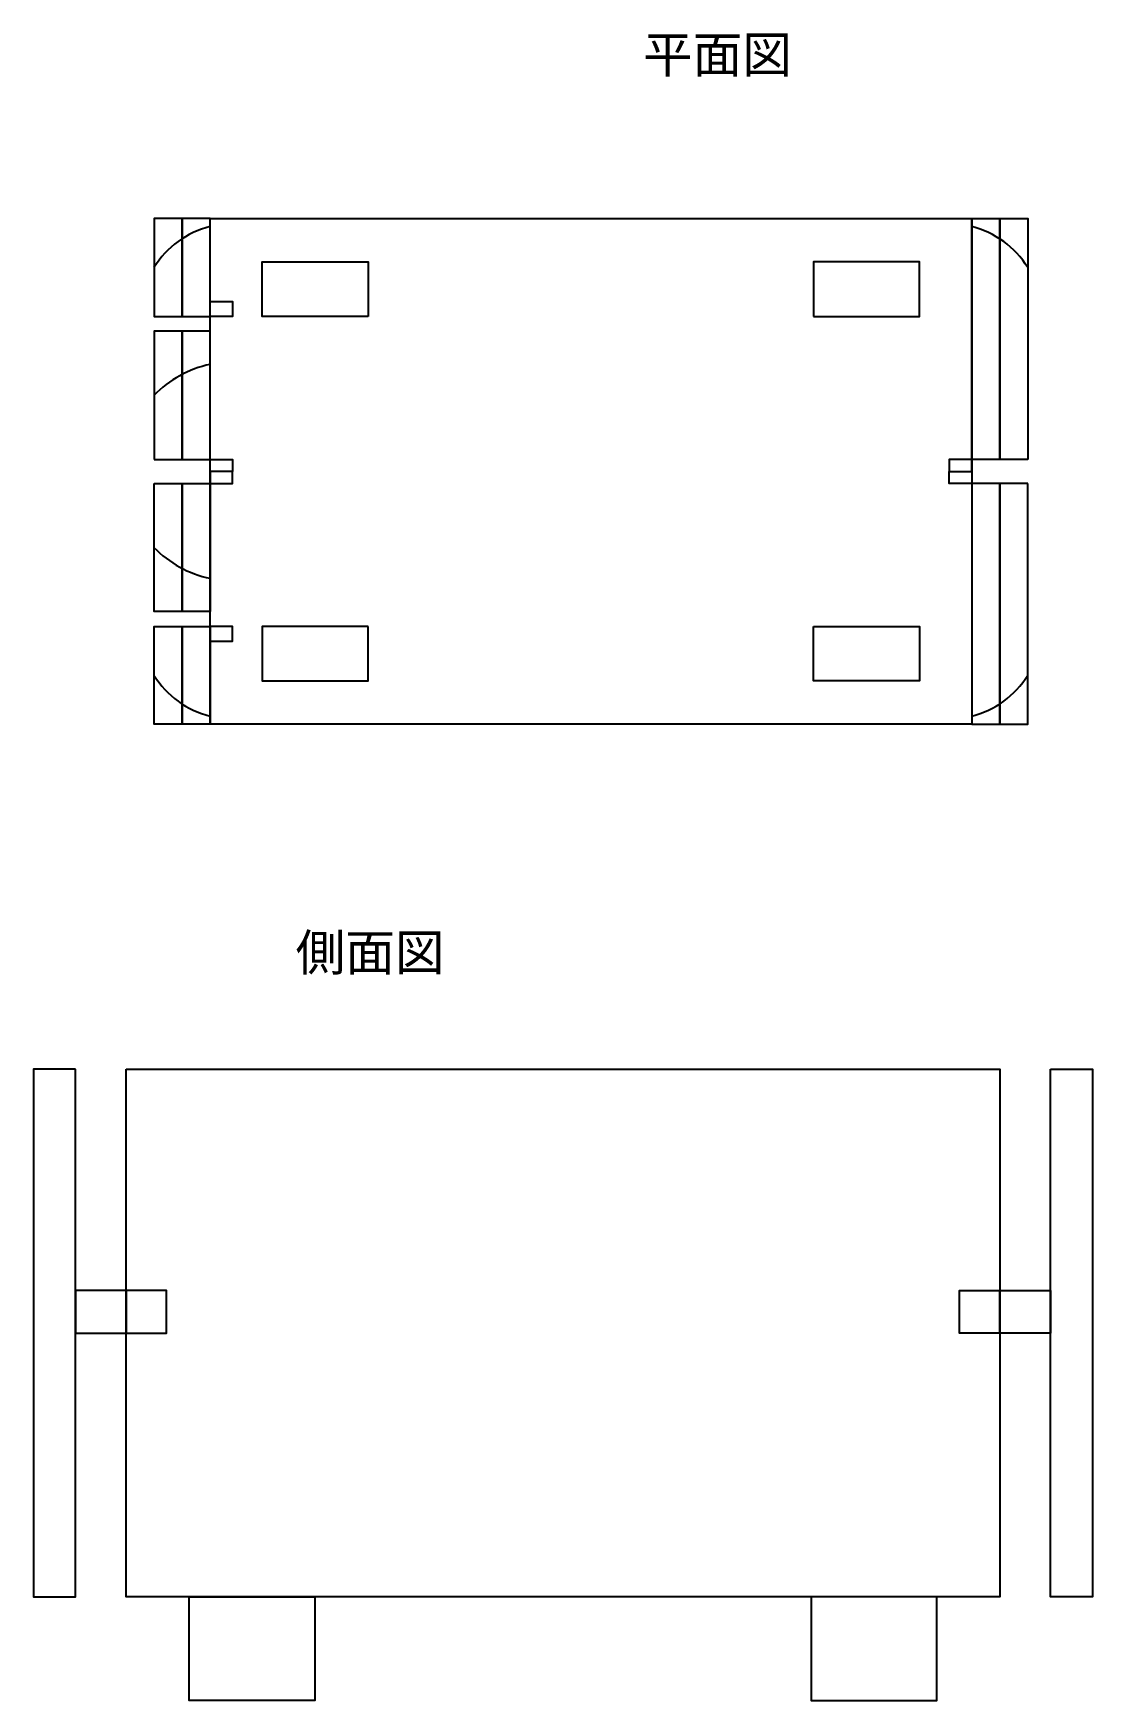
# Model space of a CAD drawing. Header units: millimetres. Extents: x 42875 to 48698, y 35758 to 44922.
import ezdxf

# ---------------------------------------------------------------- set-up
doc = ezdxf.new("R2010")
doc.units = ezdxf.units.MM
for name, color, linetype in [('ばね', 30, 'Continuous'), ('コメント', 2, 'Continuous'), ('タイヤ', 1, 'Continuous'), ('バンパー', 3, 'Continuous'), ('ロボット', 4, 'Continuous'), ('駆動域', 6, 'Continuous')]:
    doc.layers.add(name, color=color, linetype=linetype)
doc.styles.get("Standard").update_dxf_attribs({"font": 'arial.ttf', "height": 200})

msp = doc.modelspace()

# ---------------------------------------------------------------- linework, layer by layer
at = {"layer": 'ばね', "ltscale": 2}
for points in [[(43846.7, 43448.5), (43970.2, 43448.5), (43970.2, 43366.3), (43846.7, 43366.3)], [(43970.2, 42514.4), (43846.7, 42514.4), (43846.7, 42580.3), (43970.2, 42580.3)], [(47910, 42514.4), (48033.6, 42514.4), (48033.6, 42580.3), (47910, 42580.3)], [(43970.2, 42514.4), (43846.7, 42514.4), (43846.7, 42448.5), (43970.2, 42448.5)], [(47910, 42514.4), (48033.6, 42514.4), (48033.6, 42448.5), (47910, 42448.5)], [(43846.7, 41580.3), (43970.2, 41580.3), (43970.2, 41662.4), (43846.7, 41662.4)], [(43386.4, 37777.9), (43607.3, 37777.9), (43607.3, 38012.8), (43386.4, 38012.8)], [(48187.4, 37777.9), (47966.5, 37777.9), (47966.5, 38012.8), (48187.4, 38012.8)]]:
    msp.add_lwpolyline(points, close=True, dxfattribs=at)
at = {"layer": 'タイヤ', "ltscale": 2}
for points in [[(44715.5, 43366.3), (44133.7, 43366.3), (44133.7, 43666), (44715.5, 43666)], [(47164.7, 43366.3), (47746.5, 43366.3), (47746.5, 43666), (47164.7, 43666)], [(44715.5, 41662.4), (44133.7, 41662.4), (44133.7, 41362.8), (44715.5, 41362.8)], [(47164.7, 41662.4), (47746.5, 41662.4), (47746.5, 41362.8), (47164.7, 41362.8)], [(43731.8, 36327.5), (44422.6, 36327.5), (44422.6, 35757.7), (43731.8, 35757.7)], [(47842, 36327.5), (47151.2, 36327.5), (47151.2, 35757.7), (47842, 35757.7)]]:
    msp.add_lwpolyline(points, close=True, dxfattribs=at)
at = {"layer": 'バンパー', "ltscale": 2}
for points in [[(43692.7, 43904.8), (43538.7, 43904.8), (43538.7, 43366.3), (43692.7, 43366.3)], [(43846.7, 43904.8), (43692.7, 43904.8), (43692.7, 43366.3), (43846.7, 43366.3)], [(48187.6, 42580.3), (48033.6, 42580.3), (48033.6, 43904.8), (48187.6, 43904.8)], [(48341.5, 42580.3), (48187.6, 42580.3), (48187.6, 43904.8), (48341.5, 43904.8)], [(43538.7, 42580.3), (43692.7, 42580.3), (43692.7, 43284.2), (43538.7, 43284.2)], [(43692.7, 42580.3), (43846.7, 42580.3), (43846.7, 43284.2), (43692.7, 43284.2)], [(43538.7, 42448.5), (43692.7, 42448.5), (43692.7, 41744.5), (43538.7, 41744.5)], [(43692.7, 42448.5), (43846.7, 42448.5), (43846.7, 41744.5), (43692.7, 41744.5)], [(48187.6, 42448.5), (48033.6, 42448.5), (48033.6, 41124), (48187.6, 41124)], [(48341.5, 42448.5), (48187.6, 42448.5), (48187.6, 41124), (48341.5, 41124)], [(43692.7, 41124), (43538.7, 41124), (43538.7, 41662.4), (43692.7, 41662.4)], [(43846.7, 41124), (43692.7, 41124), (43692.7, 41662.4), (43846.7, 41662.4)], [(43107.1, 39228.3), (42875.4, 39228.3), (42875.4, 36327.5), (43107.1, 36327.5)], [(48466.7, 39228.3), (48698.4, 39228.3), (48698.4, 36327.5), (48466.7, 36327.5)], [(43386.4, 38012.8), (43107.1, 38012.8), (43107.1, 37777.9), (43386.4, 37777.9)], [(48187.4, 38012.8), (48466.7, 38012.8), (48466.7, 37777.9), (48187.4, 37777.9)]]:
    msp.add_lwpolyline(points, close=True, dxfattribs=at)
at = {"layer": 'ロボット', "ltscale": 2}
for points in [[(43846.7, 43904.8), (48033.6, 43904.8), (48033.6, 41124), (43846.7, 41124)], [(43386.4, 39228.3), (48187.4, 39228.3), (48187.4, 36327.5), (43386.4, 36327.5)]]:
    msp.add_lwpolyline(points, close=True, dxfattribs=at)
at = {"layer": '駆動域', "ltscale": 2}
for centre, radius, start, end in [((43970.2, 43366.3), 508.6, 104.06045, 148.08927), ((47910, 43366.3), 508.6, 31.91073, 75.93955), ((43970.2, 42514.4), 600.7, 101.87102, 135.93245), ((43970.2, 42514.4), 600.7, 224.06755, 258.12898), ((43970.2, 41662.4), 508.6, 211.91073, 255.93955), ((47910, 41662.4), 508.6, 284.06045, 328.08927)]:
    msp.add_arc(centre, radius, start, end, dxfattribs=at)

# ---------------------------------------------------------------- texts
at = {"layer": 'コメント', "ltscale": 2, "char_height": 200, "attachment_point": 1}
for s, insert in [('{\\fMS PGothic|b0|i0|c128|p50;平面図}', (46226.9, 44905.6)), ('{\\fMS PGothic|b0|i0|c128|p50;側面図}', (44317.3, 39970.1))]:
    msp.add_mtext_dynamic_manual_height_columns(s, width=6599.085, gutter_width=1000, heights=[0], dxfattribs=dict(at, insert=insert))

doc.saveas('drawing.dxf')
